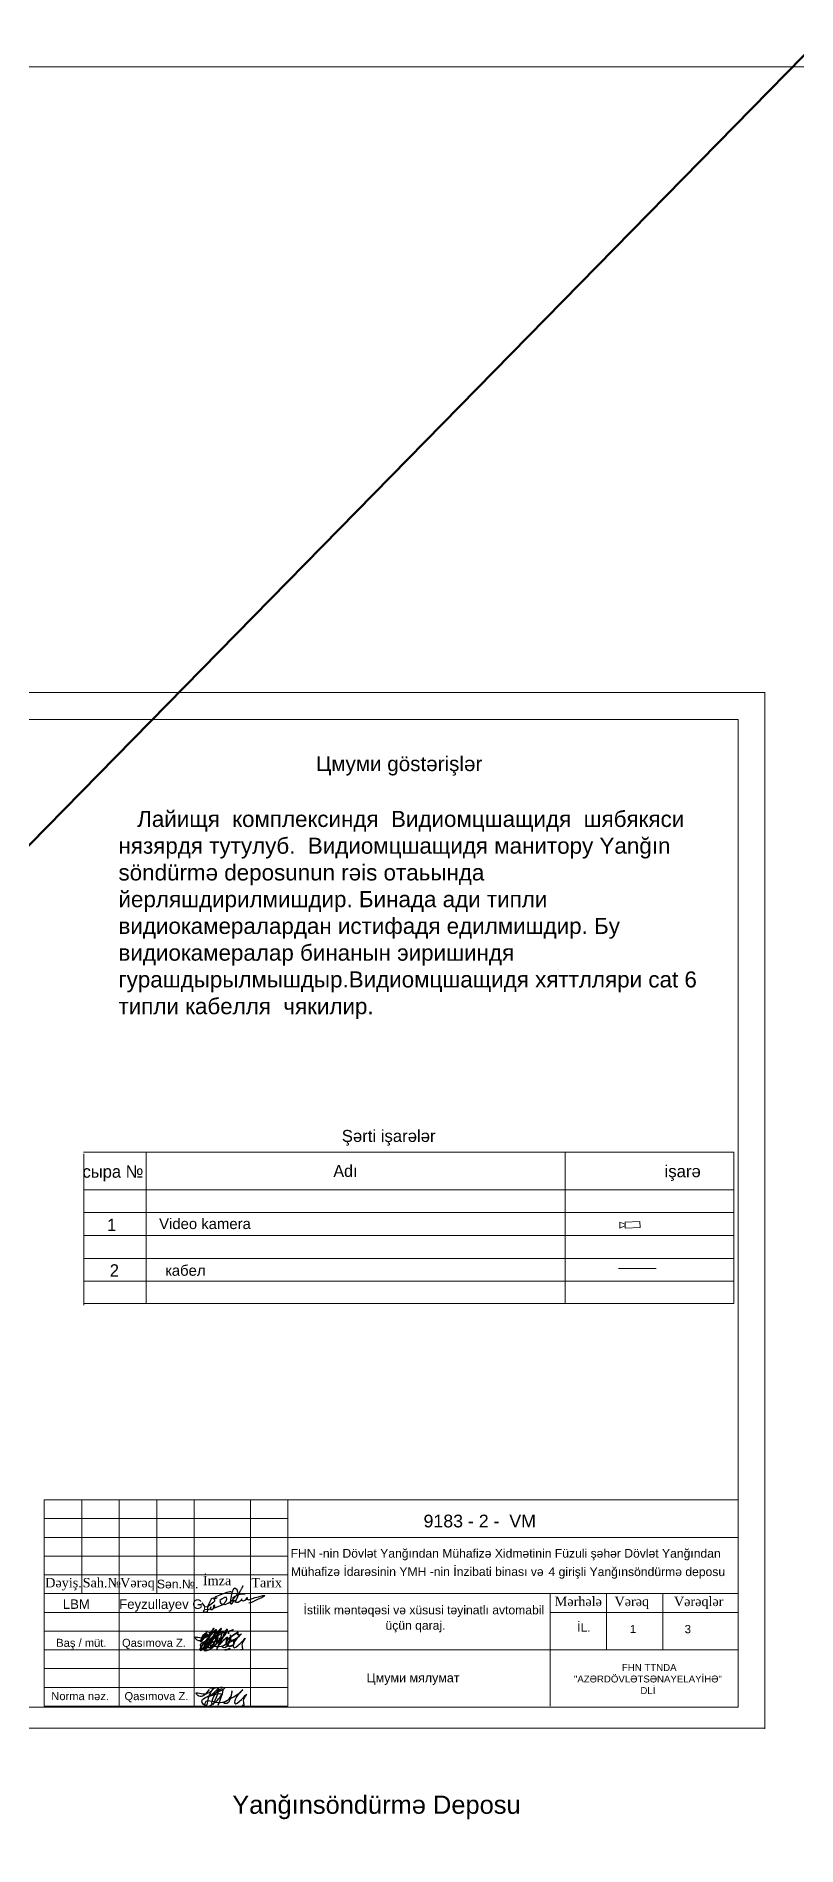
# Model space of a CAD drawing. Header units: millimetres. Extents: x 120281 to 1416367021, y -641565767 to 918373.
# Drawn here: x 763601 to 785265, y 131116 to 182598 of the extents above; entities that cross this region are included whole.
import ezdxf

# ---------------------------------------------------------------- set-up
doc = ezdxf.new("R2010")
doc.units = ezdxf.units.MM
for name, color, linetype, lineweight in [('0_Ном._пера__1_Ном._пера__21', 7, 'Continuous', 30), ('0_Ном._пера__21', 7, 'Continuous', 35), ('0_Ном._пера__21_Ном._пера__7', 7, 'Continuous', 60), ('0_Ном._пера__7_Ном._пера__21', 7, 'Continuous', 30), ('E-CCTV', 72, 'Continuous', 30), ('Künc ştampının yazısı', 7, 'Continuous', 13), ('Layer2', 7, 'Continuous', 13), ('Yazı', 7, 'Continuous', 15), ('окна', 150, 'Continuous', 15), ('перегородка_Ном._пера__1', 7, 'Continuous', 15)]:
    doc.layers.add(name, color=color, linetype=linetype, lineweight=lineweight)
for name, color, linetype in [('Kunc shtampi', 7, 'Continuous'), ('Trees', 92, 'Continuous'), ('шлейфы', 85, 'Continuous')]:
    doc.layers.add(name, color=color, linetype=linetype)
doc.styles.add('ARIAL', font='arial.ttf')
doc.styles.add('ARİAL', font='arial.ttf')
doc.styles.add('AZ  LAT', font='timlat.ttf')
doc.styles.get("Standard").update_dxf_attribs({"font": 'arial.ttf'})
doc.styles.add('style100', font='arial.ttf', dxfattribs={"height": 200})
doc.styles.add('Times New  Roman', font='times.ttf')
doc.styles.add('СГЕНЕРИР_СТИЛЬ_3', font='arialbd_0.ttf')

# ---------------------------------------------------------------- blocks, each defined once
blk = doc.blocks.new('imza')
at = {"layer": 'Trees', "color": 7, "lineweight": 35}
for points in [[(119720, 323671), (66422, 219944), (42890, 182637), (19967, 146297), (15300, 146297), (15300, 151548), (15300, 160199), (18817, 172635), (28167, 199489), (43494, 233005), (60112, 260506), (74006, 275754), (81247, 279703), (86499, 279703), (90251, 274776), (101934, 255493), (109353, 251051), (121336, 249109), (137421, 252022), (148648, 258819), (157824, 266372), (205102, 327179), (234949, 372477), (188278, 301645), (182164, 285472), (71039, 58567), (49297, 29796), (22297, 5315), (11999, 1421), (4890, 2720), (2153, 6441), (2153, 12680), (2153, 20998), (5657, 28003), (37175, 81506), (58069, 109161), (93158, 155604), (168836, 244492), (249359, 331849), (257092, 340239), (267608, 348560), (272179, 348560), (274632, 345775), (272513, 338421), (268929, 325976), (203932, 193993), (142303, 85970), (130681, 66803), (114116, 45299), (98340, 31119), (92665, 28851), (87444, 28851), (85288, 32367), (85288, 37925), (85288, 44958), (87785, 51878), (98000, 70822), (130411, 121776), (153236, 150731), (232390, 243285), (351751, 368187), (356609, 368187), (280335, 206621), (181882, 35886)], [(167136, 278349), (194691, 296062), (213990, 303970), (238885, 310721), (256638, 315535), (272291, 315535), (283870, 315535), (288695, 311333), (297931, 303288), (300852, 289924), (297572, 276036), (281361, 255206), (258010, 238040), (218752, 224087), (197993, 207372), (191226, 198858), (222154, 216298), (234032, 222996), (254203, 236686), (270940, 233782), (279104, 227565), (287462, 209110), (290183, 197066), (291281, 179704), (287836, 144642), (284270, 127093), (277886, 112915), (266529, 99357), (254031, 84436), (238452, 74448), (220952, 63228), (199475, 53640), (184462, 48973), (168676, 47383), (150237, 48242), (133752, 50038), (116228, 54219), (101027, 60416), (87626, 70611), (80826, 85804), (80826, 97798), (84626, 110592), (93027, 117788), (105628, 122386), (113861, 125390), (128629, 127783), (143203, 130145), (188423, 137473), (208420, 139584), (232323, 144536), (242885, 146724), (260979, 152750), (281350, 158414), (316662, 175080), (344127, 193380), (371539, 214476), (399090, 240115), (422514, 265598), (436403, 289010), (444708, 307514), (452855, 329232), (455833, 342579), (455833, 353795), (452179, 358621), (448393, 355754), (443175, 347926), (431148, 330820), (423464, 312790), (405582, 278084), (392800, 247509), (381371, 219323), (369936, 198963), (352731, 165608), (342564, 145896), (333386, 122755), (325788, 103596), (321219, 92074), (324285, 92074), (330880, 103244), (341696, 116427), (359107, 132905), (379155, 154789), (397358, 170872), (414305, 185281), (429715, 200550), (445524, 211968), (458145, 219271), (463857, 219271), (463857, 215022), (459473, 201745), (451237, 188202), (444707, 177465), (442469, 169480), (442469, 163240), (447517, 167090), (517041, 225315), (556686, 256394), (599532, 284291), (618334, 296532), (632144, 301800), (636726, 301800), (633761, 294931), (629347, 284702), (625366, 275480), (627697, 269475), (631605, 266781), (640634, 266781), (650741, 263010), (657067, 260650)], [(477209, 278739), (480314, 298392), (480314, 310116), (498253, 322873), (528957, 335286), (545658, 341551), (552098, 343967), (556652, 343967), (560453, 339788)], [(416076, 13564), (441715, 13213), (458574, 18127), (480976, 24657), (502998, 31077), (509500, 40944)], [(500295, 211291), (469701, 179690), (457620, 165559), (446670, 148138), (439881, 137337), (439881, 129823), (442153, 119815), (447100, 108759), (453312, 100716), (460795, 93379), (470068, 84285), (481124, 79974), (493395, 75189), (506395, 73483), (520532, 74529), (530621, 75973), (540432, 81089), (553371, 90326), (561192, 100700), (567337, 108853), (567337, 120783), (567337, 134994), (570340, 155600), (574321, 172086), (574321, 178197), (570767, 179902), (567354, 179902), (555552, 175781), (528326, 166273), (516876, 164269), (512184, 166685), (510620, 173223), (510620, 181607), (510620, 198280), (510620, 206239), (505354, 208939), (497818, 204818), (489111, 199738)]]:
    blk.add_lwpolyline(points, dxfattribs=at)

msp = doc.modelspace()

# ---------------------------------------------------------------- linework, layer by layer
at = {"color": 244, "lineweight": 53, "true_color": 0x991b1e}
msp.add_line((821019.80571, 218271.74155), (626300.78552, 19949.20754), dxfattribs=at)
at = {"lineweight": 0}
for p, q in [((742452.60589, 163927.06566), (784350.13443, 163927.06566)), ((784349.80679, 134444.6183), (784349.80679, 163933.8507)), ((783596.8004, 163155.5836), (744213.47599, 163155.5836)), ((783596.8004, 135064.08183), (783596.8004, 163155.5836)), ((780190.06796, 147537.10143), (781261.56518, 147537.10143)), ((770771.30613, 137756.43712), (763833.42645, 137756.43712)), ((770771.30613, 137756.43712), (763833.42645, 137756.43712)), ((783579.69938, 137756.43712), (778242.86886, 137756.43712)), ((783579.69938, 137756.43712), (778242.86886, 137756.43712)), ((770771.30613, 137222.75407), (763833.42645, 137222.75407)), ((770771.30613, 137222.75407), (763833.42645, 137222.75407)), ((770771.30613, 136689.07102), (763833.42645, 136689.07102)), ((770771.30613, 136689.07102), (763833.42645, 136689.07102)), ((770771.30613, 135621.70492), (763833.42645, 135621.70492)), ((770771.30613, 135621.70492), (763833.42645, 135621.70492)), ((744196.40635, 135064.08183), (783596.8004, 135064.08183)), ((770771.30613, 135088.02186), (763833.42645, 135088.02186)), ((770771.30613, 135088.02186), (763833.42645, 135088.02186)), ((742479.80679, 134466.93262), (784349.80679, 134466.93262))]:
    msp.add_line(p, q, dxfattribs=at)
at = {"color": 0, "lineweight": 0, "ltscale": 2}
for p, q in [((783472.12316, 150846.7141), (783472.12316, 146545.7531)), ((764961.01831, 150800.53203), (764961.01831, 146499.57103))]:
    msp.add_line(p, q, dxfattribs=at)
at = {"color": 7, "lineweight": 0}
for p, q in [((763833.42645, 140958.53544), (783579.69938, 140958.53544)), ((763833.42645, 140958.53544), (763833.42645, 135088.02186)), ((764900.79255, 140958.53544), (764900.79255, 138290.12018)), ((765968.15866, 140958.53544), (765968.15866, 135088.02186)), ((767035.52476, 140958.53544), (767035.52476, 138290.12018)), ((768102.89087, 140958.53544), (768102.89087, 135088.02186)), ((770771.30613, 140958.53544), (770771.30613, 135088.02186)), ((763833.42645, 140424.85238), (770771.30613, 140424.85238)), ((763833.42645, 139891.16933), (783579.69938, 139891.16933)), ((763833.42645, 139357.48628), (770771.30613, 139357.48628)), ((763833.42645, 138823.80323), (770771.30613, 138823.80323)), ((763833.42645, 138290.12018), (783579.69938, 138290.12018)), ((778242.86886, 138290.12018), (778242.86886, 135088.02186)), ((779843.91801, 138290.12018), (779843.91801, 136689.07102)), ((781444.96717, 138290.12018), (781444.96717, 136689.07102)), ((763833.42645, 137756.43712), (770771.30613, 137756.43712)), ((778242.86886, 137756.43712), (783579.69938, 137756.43712)), ((763833.42645, 137222.75407), (770771.30613, 137222.75407)), ((763833.42645, 136689.07102), (783579.69938, 136689.07102)), ((763833.42645, 136155.38797), (770771.30613, 136155.38797)), ((763833.42645, 135621.70492), (770771.30613, 135621.70492))]:
    msp.add_line(p, q, dxfattribs=at)
at = {"color": 0, "lineweight": 0}
msp.add_line((769703.94002, 140958.53544), (769703.94002, 135088.02186), dxfattribs=at)
at = {"color": 5, "lineweight": 30}
for points, knots in [([(768486.4904, 137149.97245), (768392.41375, 137026.14797), (768270.13765, 136865.20711), (768027.93945, 137125.93072), (768448.35305, 136926.31438), (768729.06534, 137328.42638), (768424.95871, 136978.1379), (768441.27672, 136592.94797), (768167.03195, 136908.11489), (768571.00874, 136936.64153), (768865.76681, 137387.9341), (768568.68166, 136547.7332), (768565.8231, 136971.45715), (769004.9435, 137389.65851), (768829.80679, 136933.00781), (768738.63825, 136695.29533)], [0, 0, 0, 0, 348.0214001117, 452.3407949677, 759.8378975867, 1026.7524958145, 1316.6530764353, 1606.5130586076, 1737.1941943357, 2165.4200594112, 2347.9792681225, 2836.384145114, 2922.4041524324, 3382.2372907332, 3881.5017315813, 3881.5017315813, 3881.5017315813, 3881.5017315813]), ([(768504.93978, 137186.83786), (768730.72079, 137212.05899), (769250.45798, 137270.11684), (768050.43998, 136788.01284), (768978.2081, 137151.68597), (768677.07489, 136769.07477), (768370.31943, 136581.7871), (768372.64134, 136911.34193), (768806.98314, 136686.32138), (769145.07539, 136882.53975), (769134.80739, 137245.19107), (769119.93659, 136733.93501), (768784.65853, 136769.89188), (769235.76804, 136927.58871), (769569.92326, 137261.82437), (769216.44534, 136954.2139), (769207.85009, 136611.96528), (769708.44482, 137205.65814), (769453.92914, 136893.36386), (769460.39836, 136793.96966), (769493.25095, 136686.43049), (769441.54373, 136693.39472), (769427.43223, 136695.29533)], [0, 0, 0, 0, 418.1967529686, 962.6691319488, 1353.5485792462, 1633.1069843692, 1934.6719069101, 2032.9802371851, 2377.3772275501, 2870.1965106601, 2919.3506757192, 3299.4064899341, 3360.9059127088, 3766.8646225041, 4006.9371461708, 4394.1984493808, 4461.7857536138, 4887.2336166943, 5066.4126021001, 5140.1438501998, 5238.4521811935, 5275.3520644655, 5275.3520644655, 5275.3520644655, 5275.3520644655]), ([(768526.4904, 135559.97245), (768432.41375, 135436.14797), (768310.13765, 135275.20711), (768067.93945, 135535.93072), (768488.35305, 135336.31438), (768769.06534, 135738.42638), (768464.95871, 135388.1379), (768481.27672, 135002.94797), (768207.03195, 135318.11489), (768611.00874, 135346.64153), (768905.76681, 135797.9341), (768608.68166, 134957.7332), (768605.8231, 135381.45715), (769044.9435, 135799.65851), (768869.80679, 135343.00781), (768778.63825, 135105.29533)], [0, 0, 0, 0, 348.0214001117, 452.3407949677, 759.8378975867, 1026.7524958145, 1316.6530764353, 1606.5130586076, 1737.1941943357, 2165.4200594112, 2347.9792681225, 2836.384145114, 2922.4041524324, 3382.2372907332, 3881.5017315813, 3881.5017315813, 3881.5017315813, 3881.5017315813]), ([(768544.93978, 135596.83786), (768770.72079, 135622.05899), (769290.45798, 135680.11684), (768090.43998, 135198.01284), (769018.2081, 135561.68597), (768717.07489, 135179.07477), (768410.31943, 134991.7871), (768412.64134, 135321.34193), (768846.98314, 135096.32138), (769185.07539, 135292.53975), (769174.80739, 135655.19107), (769159.93659, 135143.93501), (768824.65853, 135179.89188), (769275.76804, 135337.58871), (769609.92326, 135671.82437), (769256.44534, 135364.2139), (769247.85009, 135021.96528), (769748.44482, 135615.65814), (769493.92914, 135303.36386), (769500.39836, 135203.96966), (769533.25095, 135096.43049), (769481.54373, 135103.39472), (769467.43223, 135105.29533)], [0, 0, 0, 0, 418.1967529686, 962.6691319488, 1353.5485792462, 1633.1069843692, 1934.6719069101, 2032.9802371851, 2377.3772275501, 2870.1965106601, 2919.3506757192, 3299.4064899341, 3360.9059127088, 3766.8646225041, 4006.9371461708, 4394.1984493808, 4461.7857536138, 4887.2336166943, 5066.4126021001, 5140.1438501998, 5238.4521811935, 5275.3520644655, 5275.3520644655, 5275.3520644655, 5275.3520644655])]:
    msp.add_open_spline(points, degree=3, knots=knots, dxfattribs=at)
at = {"layer": '0_Ном._пера__1_Ном._пера__21', "color": 5, "linetype": 'Continuous', "lineweight": 30}
for points, knots in [([(769488.17908, 138513.82841), (769487.84913, 138513.16971), (769487.52022, 138512.50955), (769487.19226, 138511.84796), (769486.53602, 138510.52416), (769485.68866, 138509.16743), (769485.03783, 138507.83334), (769483.73622, 138505.16525), (769482.48672, 138502.47442), (769481.19994, 138499.76867), (769478.62638, 138494.35719), (769476.06776, 138488.87876), (769473.45726, 138483.36501), (769472.42747, 138481.18994), (769471.3638, 138479.00981), (769470.31376, 138476.82608), (769469.04598, 138474.18951), (769467.77902, 138471.55847), (769466.48804, 138468.93639), (769465.19709, 138466.31434), (769463.91389, 138463.699), (769462.60249, 138461.09167), (769459.97969, 138455.87701), (769457.31336, 138450.69134), (769454.6214, 138445.52873), (769449.23747, 138435.20349), (769443.73024, 138424.97308), (769438.17202, 138414.80036), (769431.69558, 138402.94712), (769425.14749, 138391.17218), (769418.63219, 138379.41781), (769413.93422, 138370.9421), (769409.25373, 138362.47753), (769404.629, 138354.00146), (769400.00427, 138345.52538), (769395.43222, 138337.03463), (769390.94591, 138328.51859), (769381.9733, 138311.48651), (769373.34198, 138294.35322), (769365.30112, 138277.0358), (769362.96573, 138272.00613), (769360.68401, 138266.9607), (769358.45432, 138261.89792), (769353.99493, 138251.77234), (769349.75492, 138241.57681), (769345.79005, 138231.29429), (769345.03779, 138229.34338), (769344.33262, 138227.38929), (769343.59409, 138225.42212), (769342.85555, 138223.45496), (769342.05155, 138221.48102), (769341.32139, 138219.498), (769339.86104, 138215.53188), (769338.44005, 138211.53048), (769336.98374, 138207.51294), (769335.60797, 138203.71755), (769334.22548, 138199.90349), (769332.81862, 138196.07627), (769331.67609, 138192.96811), (769330.49018, 138189.85255), (769329.30627, 138186.73179), (769328.18162, 138183.76724), (769327.09694, 138180.79757), (769325.91833, 138177.82836), (769325.33543, 138176.35989), (769324.4931, 138174.89285), (769323.8965, 138173.43003)], [0, 0, 0, 0, 1, 1, 1, 2, 2, 2, 3, 3, 3, 4, 4, 4, 5, 5, 5, 6, 6, 6, 7, 7, 7, 8, 8, 8, 9, 9, 9, 10, 10, 10, 11, 11, 11, 12, 12, 12, 13, 13, 13, 14, 14, 14, 15, 15, 15, 16, 16, 16, 17, 17, 17, 18, 18, 18, 19, 19, 19, 20, 20, 20, 21, 21, 21, 22, 22, 22, 22]), ([(769280.859, 138075.90677), (769280.15843, 138074.18267), (769279.46332, 138072.45025), (769278.77165, 138070.71034), (769277.38819, 138067.23024), (769275.75514, 138063.72953), (769274.38199, 138060.19691), (769271.63569, 138053.13167), (769268.8837, 138045.97584), (769265.97756, 138038.78522), (769265.33728, 138037.20099), (769264.78931, 138035.61345), (769264.13827, 138034.03543)], [0, 0, 0, 0, 1, 1, 1, 2, 2, 2, 3, 3, 3, 4, 4, 4, 4]), ([(769324.39805, 138173.41647), (769323.80247, 138171.95361), (769323.20107, 138170.49509), (769322.59448, 138169.04065), (769321.38114, 138166.13142), (769319.88054, 138163.25419), (769318.62941, 138160.3762), (769316.12711, 138154.62015), (769313.54203, 138148.91928), (769310.95078, 138143.26325), (769307.77869, 138136.33941), (769304.57064, 138129.4803), (769301.3886, 138122.65303), (769298.20657, 138115.82575), (769295.04822, 138109.03083), (769291.97465, 138102.24325), (769290.22185, 138098.37241), (769288.51319, 138094.50315), (769286.82498, 138090.63266), (769285.43551, 138087.44709), (769284.13581, 138084.25962), (769282.80304, 138081.06871), (769282.08671, 138079.35368), (769280.96802, 138077.64992), (769280.26615, 138075.92586)], [0, 0, 0, 0, 1, 1, 1, 2, 2, 2, 3, 3, 3, 4, 4, 4, 5, 5, 5, 6, 6, 6, 7, 7, 7, 8, 8, 8, 8])]:
    msp.add_open_spline(points, degree=3, knots=knots, dxfattribs=at)
at = {"layer": '0_Ном._пера__21', "color": 5, "linetype": 'Continuous', "lineweight": 30, "flags": 128}
msp.add_lwpolyline([(768319.80716, 138029.03513), (768400.47631, 137927.47798), (768468.24154, 137911.84994), (768665.88212, 138060.73284, 1.2496403785), (768590.31147, 138131.56462, 0.0792582279), (768482.14205, 137904.03593), (768482.14205, 137806.79477), (768471.71662, 137770.32935), (768390.91968, 137756.43774), (768370.93771, 137797.2443), (768403.08269, 137838.91909), (768532.53151, 137850.206), (768561.88697, 137857.74266), (768589.83531, 137901.34124), (768579.75364, 137907.80397), (768560.4043, 137877.61958), (768576.20193, 137838.66825), (768600.40109, 137838.66825), (768681.95912, 137897.25121), (768692.31544, 137938.64987), (768677.05348, 137959.89389), (768648.96507, 137939.71483), (768642.71405, 137903.78784), (768659.234, 137880.9278), (768706.48726, 137892.35782), (768930.73248, 137981.03565), (769003.95443, 138063.79288), (769029.23343, 138135.22543), (769023.82135, 138178.09452), (768966.71174, 138178.09452), (768899.34301, 138146.3115), (768833.25798, 138091.64557), (768847.47713, 138028.24683), (768897.79135, 137994.3613), (768958.93074, 137978.72493), (769007.9086, 137992.70957), (769091.07642, 138029.59203), (769192.53067, 138111.752), (769314.10082, 138242.8583), (769346.46121, 138330.26251), (769327.21987, 138398.4378), (769259.00066, 138446.51013), (769220.51798, 138425.53315), (769171.54012, 138317.1519), (769140.92894, 138115.24818), (769127.82952, 138028.84761), (769146.17658, 137995.50438), (769173.28933, 137995.50438), (769210.02271, 138053.19116), (769242.11281, 138103.58604), (769269.49594, 138069.79798), (769303.60554, 138047.07289), (769349.95963, 138047.07289), (769415.26451, 138080.54812), (769462.37587, 138114.49027), (769455.80221, 138137.48334), (769442.10707, 138118.86992), (769465.6627, 138090.40233), (769506.74823, 138083.83286), (769542.90346, 138105.73102), (769620.69204, 138151.71716), (769620.69204, 138171.97295), (769600.97096, 138171.97295), (769569.1982, 138139.12571), (769654.65609, 138115.58518), (769765.72854, 138155.26549), (769840.92636, 138179.28118), (769936.56357, 138202.90044), (770054.84032, 138232.11093), (770115.19626, 138232.11093), (770081.66824, 138208.94255), (770032.57049, 138175.01525), (769926.12038, 138128.74697), (769731.01578, 138041.27772), (769656.30104, 138021.07383)], format="xyb", dxfattribs=at)
at = {"layer": '0_Ном._пера__7_Ном._пера__21', "color": 5, "linetype": 'Continuous', "lineweight": 30, "flags": 128}
for points in [[(768755.76446, 138176.96553), (768739.81973, 138162.8393), (768717.61022, 138151.53937), (768699.84215, 138151.53937), (768687.72263, 138160.24851), (768683.6037, 138173.54748), (768687.24693, 138183.99675), (768696.4362, 138192.54639), (768719.65471, 138205.8528), (768747.20711, 138221.64295), (768845.71172, 138260.17155), (768912.29617, 138286.21506), (768963.70825, 138304.05805), (769009.28347, 138319.8753), (769041.47264, 138331.96653), (769076.01936, 138341.42903), (769112.47466, 138349.50337), (769133.00942, 138350.28544), (769152.16818, 138351.01511)], [(769229.69256, 138161.45326), (769219.90664, 138158.66097), (769215.34384, 138157.35903), (769208.20294, 138157.35903), (769204.81081, 138158.10911), (769201.76077, 138159.53928), (769201.76077, 138162.66225), (769205.45814, 138168.21173), (769214.08301, 138176.82358), (769231.59653, 138193.94838), (769246.82367, 138205.58644), (769264.67813, 138218.11184), (769283.6464, 138228.35376), (769312.60677, 138243.68899), (769336.44957, 138253.18021), (769363.86073, 138262.80168), (769386.19003, 138268.8036), (769413.49637, 138276.6876), (769437.16064, 138280.76704), (769448.25849, 138282.12596), (769469.06853, 138284.71303), (769488.68413, 138286.27611), (769498.0623, 138286.84127), (769510.88213, 138287.09061), (769528.36109, 138287.09061), (769557.68889, 138287.45906)]]:
    msp.add_lwpolyline(points, dxfattribs=at)
at = {"layer": 'E-CCTV', "color": 0, "lineweight": 0}
for p, q in [((780227.71899, 148683.3874), (780221.72885, 148853.94195)), ((780221.72885, 148853.94195), (780368.86354, 148797.28712)), ((780793.08129, 148874.00874), (780366.69491, 148859.03338)), ((780371.87132, 148858.06508), (780377.86147, 148687.51053)), ((780798.77361, 148705.54583), (780792.8597, 148874.30556)), ((780227.71899, 148683.3874), (780370.51643, 148750.22509)), ((780372.68506, 148688.47883), (780799.07144, 148703.45419))]:
    msp.add_line(p, q, dxfattribs=at)
at = {"layer": 'Layer2', "color": 2}
msp.add_lwpolyline([(731711.68927, 181726.38343), (798449.23806, 181726.38343), (798449.23806, 56282.72567), (731711.68927, 56282.72567)], close=True, dxfattribs=at)
at = {"layer": 'окна', "color": 0, "lineweight": 0, "ltscale": 2}
for p, q in [((764950.91283, 150846.7141), (783472.12316, 150846.7141)), ((766734.07962, 150846.7141), (766734.07962, 149780.54447)), ((778669.14565, 150846.7141), (778669.14565, 149780.54447)), ((766734.07962, 149902.81703), (766734.07962, 146545.7531)), ((778669.14565, 149902.81703), (778669.14565, 146545.7531)), ((764950.91283, 149780.54447), (783472.12316, 149780.54447)), ((764950.91283, 149129.79925), (783472.12316, 149129.79925)), ((764950.91283, 148479.05402), (783472.12316, 148479.05402)), ((764950.91283, 147828.30879), (783472.12316, 147828.30879)), ((764950.91283, 147177.56356), (783472.12316, 147177.56356)), ((764950.91283, 146545.7531), (783472.12316, 146545.7531))]:
    msp.add_line(p, q, dxfattribs=at)

# ---------------------------------------------------------------- block references
at = {"lineweight": 0, "xscale": 0.0016968580993884, "yscale": 0.0016968580993884, "zscale": 0.0016968580993884}
msp.add_blockref('imza', (768266.75032, 136672.24917), dxfattribs=at)

# ---------------------------------------------------------------- texts
at = {"color": 7, "lineweight": 0, "attachment_point": 5}
for s, insert, char_height, width, style in [('\\A1;{\\fArial Az Lat|b0|i0|c204|p34;Цмуми \\fArial Az Lat|b0|i0|c238|p34;göst\\fArial|b0|i0|c238|p34;ə\\fArial Az Lat|b0|i0|c238|p34;rişl\\fArial|b0|i0|c238|p34;ə\\fArial Az Lat|b0|i0|c238|p34;r}', (773941.08056, 161835.44329), 420.26201899, 19238.0613899, 'ARİAL'), ('{\\fArial|b0|i0|c238|p34;Şərti işarələr}', (773640.69958, 151258.5346), 340.7235256, 11791.1284932, 'ARİAL'), ('{\\fAz Tms 97 Lat|b0|i0|c204|p18;сыра №}', (765789.22669, 150245.16138), 352.0661166, 14082.6446643, 'AZ  LAT'), ('{\\fArial|b0|i0|c238|p34; işarə}', (781947.71713, 150254.74582), 340.7235256, 11791.1284932, 'ARİAL'), ('{\\fAz Tms 97 Lat|b0|i0|c204|p18;1}', (765751.46508, 148778.06006), 352.0661166, 14082.6446643, 'AZ  LAT'), ('{\\fAz Tms 97 Lat|b0|i0|c204|p18;2}', (765829.14481, 147484.21833), 352.0661166, 14082.6446643, 'AZ  LAT')]:
    msp.add_mtext(s, dxfattribs=dict(at, insert=insert, char_height=char_height, width=width, style=style))
at = {"color": 7, "lineweight": 0, "char_height": 266.8415261, "attachment_point": 1, "style": 'Times New  Roman'}
for s, insert in [('{\\fTimes New Roman|b0|i0|c238|p18;Dəyiş.}', (763859.13647, 138735.88134)), ('{\\fTimes New Roman|b0|i0|c238|p18;Sah.}№', (764926.50257, 138735.88134)), ('{\\fTimes New Roman|b0|i0|c238|p18;Vərəq}', (765993.86867, 138735.88134)), ('{\\fTimes New Roman|b0|i0|c238|p18;İmza}', (768351.51816, 138795.79463)), ('{\\fTimes New Roman|b0|i0|c238|p18;Tarix}', (769729.65004, 138735.88134)), ('{\\fTimes New Roman|b0|i0|c238|p18;Mərhələ}', (778370.71313, 138202.19828)), ('{\\fTimes New Roman|b0|i0|c238|p18;Vərəq}', (780072.88456, 138202.19828)), ('{\\fTimes New Roman|b0|i0|c238|p18;Vərəqlər}', (781765.11247, 138202.19828))]:
    msp.add_mtext_dynamic_manual_height_columns(s, width=966.0396855, gutter_width=3519.63915, heights=[0], dxfattribs=dict(at, insert=insert))
at = {"layer": '0_Ном._пера__21_Ном._пера__7'}
for s, height, style, p in [('FHN -nin Dövlət Yan', 247.2425835, 'ARIAL', (770847.7146, 139313.17995)), ('ğı', 247.242584, 'ARIAL', (774014.98317, 139313.17995)), ('ndan Mühafizə Xidmətinin Füzuli ', 247.2425835, 'ARIAL', (774303.03933, 139313.17995)), ('əhər Dövlət Yan', 247.2425835, 'ARIAL', (779563.4373, 139313.17995)), ('ğı', 247.242584, 'ARIAL', (782040.24807, 139313.17995)), ('ndan', 247.242584, 'ARIAL', (782328.30423, 139313.17995)), (' Mühafizə ', 247.242584, 'ARIAL', (770758.7094, 138792.99411)), ('İ', 247.24258, 'ARIAL', (772352.12545, 138792.99411)), ('darəsinin YMH -nin ', 247.2425835, 'ARIAL', (772448.08795, 138792.99411)), ('İ', 247.24258, 'ARIAL', (775481.11021, 138792.99411)), ('nzibati binas', 247.2425835, 'ARIAL', (775577.07271, 138792.99411)), ('4 giri', 247.242584, 'ARIAL', (778191.85968, 138789.08945)), ('li Yan', 247.242584, 'ARIAL', (779113.2009, 138789.08945)), ('ş', 247.24258, 'ARIAL', (779390.73852, 139313.17995)), ('ğı', 247.242584, 'ARIAL', (779977.20073, 138789.08945)), ('nsöndürmə deposu', 247.2425835, 'ARIAL', (780265.2569, 138789.08945)), ('ı ', 247.242584, 'ARIAL', (777497.16603, 138792.99411)), ('və', 247.242584, 'ARIAL', (777689.09104, 138792.99411)), ('ş', 247.24258, 'ARIAL', (778940.50212, 138789.08945)), ('İstilik məntəqəsi və xüsusi təyinatlı avtomabil ', 247.2425835, 'ARIAL', (771216.94335, 137701.7523)), ('             üçün qaraj.', 247.2425835, 'ARIAL', (772302.593, 137263.41532)), ('Yan', 518.4, 'ARİAL', (769186.52096, 132027.03786)), ('ğı', 518.4, 'ARİAL', (770475.09504, 132027.03786)), ('nsöndürmə Deposu', 518.4, 'ARİAL', (771079.06993, 132027.03786))]:
    msp.add_text(s, height=height, dxfattribs=dict(at, style=style)).set_placement(p)
at = {"layer": 'E-CCTV', "color": 0, "lineweight": 0, "style": 'style100', "text_generation_flag": 4}
for rotation, p in [(2.011490748, (780366.6709, 148797.66053)), (332.01149069, (780367.16029, 148798.71241)), (32.011490723, (780366.77301, 148796.50489)), (302.011490709, (780368.11005, 148799.37866)), (62.01149071, (780367.43926, 148795.55513)), (92.011490701, (780368.19378, 148797.45436)), (272.011490701, (780369.56305, 148797.09214)), (242.01149071, (780370.31757, 148798.99138)), (122.011490709, (780369.64678, 148795.16784)), (212.011490723, (780370.98382, 148798.04161)), (152.01149069, (780370.59654, 148795.8341)), (182.011490748, (780371.08593, 148796.88597)), (2.011490748, (780791.34701, 148882.5889)), (332.01149069, (780791.83641, 148883.64077)), (32.011490723, (780791.44912, 148881.43325)), (302.011490709, (780792.78617, 148884.30702)), (62.01149071, (780792.11538, 148880.48349)), (92.011490701, (780792.86989, 148882.38272)), (272.011490701, (780794.23917, 148882.0205)), (242.01149071, (780794.99369, 148883.91974)), (122.011490709, (780794.32289, 148880.0962)), (212.011490723, (780795.65994, 148882.96997)), (152.01149069, (780795.27266, 148880.76246)), (182.011490748, (780795.76205, 148881.81433)), (2.011490748, (780801.07517, 148917.14837)), (332.01149069, (780801.56456, 148918.20024)), (32.011490723, (780801.17728, 148915.99273)), (302.011490709, (780802.51433, 148918.8665)), (62.01149071, (780801.84353, 148915.04296)), (92.011490701, (780802.59805, 148916.94219)), (272.011490701, (780803.96733, 148916.57998)), (242.01149071, (780804.72184, 148918.47921)), (122.011490709, (780804.05105, 148914.65568)), (212.011490723, (780805.3881, 148917.52945)), (152.01149069, (780805.00081, 148915.32193)), (182.011490748, (780805.49021, 148916.3738)), (2.011490748, (780368.32379, 148750.59851)), (332.01149069, (780368.81318, 148751.65038)), (32.011490723, (780368.4259, 148749.44287)), (302.011490709, (780369.76295, 148752.31664)), (62.01149071, (780369.09215, 148748.4931)), (92.011490701, (780369.84667, 148750.39233)), (272.011490701, (780371.21594, 148750.03012)), (242.01149071, (780371.97046, 148751.92935)), (122.011490709, (780371.29967, 148748.10582)), (212.011490723, (780372.63671, 148750.97959)), (152.01149069, (780372.24943, 148748.77207)), (182.011490748, (780372.73882, 148749.82394))]:
    msp.add_text('2K', height=1.137731, rotation=rotation, dxfattribs=at).set_placement(p)
at = {"layer": 'Kunc shtampi', "color": 7, "lineweight": 0, "insert": (779201.38462, 137326.68398), "char_height": 243.594003, "width": 535.9649017, "attachment_point": 5, "style": 'ARİAL'}
msp.add_mtext('İL.', dxfattribs=at)
at = {"layer": 'Kunc shtampi', "lineweight": 0, "insert": (780600.58399, 137399.12018), "char_height": 229.84118, "width": 1705.1342425, "attachment_point": 2, "style": 'ARİAL'}
msp.add_mtext('1', dxfattribs=at)
at = {"layer": 'Künc ştampının yazısı', "lineweight": 0, "attachment_point": 5, "style": 'ARİAL'}
for s, insert, char_height in [('Sən.№.', (767630.73732, 138561.08717), 248.830085), ('{\\fArial|b0|i0|c238|p34; FHN TTNDA\\P"AZ}Ə{\\fArial|b0|i0|c238|p34;RDÖVL}Ə{\\fArial|b0|i0|c238|p34;T}SƏ{\\fArial|b0|i0|c238|p34;NAYELAYİH}Ə{\\fArial|b0|i0|c238|p34;" }\\P{\\fArial|b0|i0|c238|p34;DLİ}', (781023.55314, 135861.14301), 196.7226972)]:
    msp.add_mtext(s, dxfattribs=dict(at, insert=insert, char_height=char_height))
at = {"layer": 'Yazı', "color": 0, "lineweight": 25, "style": 'ARIAL'}
msp.add_text('LBM        Feyzullayev G.', height=268.6553814, dxfattribs=at).set_placement((764359.80679, 137856.80642))
at = {"layer": 'Yazı', "color": 0, "lineweight": 0, "style": 'ARIAL'}
for s, p in [('Baş / müt.     Qasımova Z.', (764172.31303, 136776.79286)), ('Norma nəz.     Qasımova Z.', (764031.31757, 135259.93241))]:
    msp.add_text(s, height=227.6731016, dxfattribs=at).set_placement(p)
at = {"layer": 'Yazı', "color": 0, "lineweight": 25, "insert": (781797.10441, 137160.73166), "char_height": 233.970279, "width": 4003.8440605, "attachment_point": 7}
msp.add_mtext('\\pxt1,8.9999;{\\fArial|b0|i0|c238|p34;   3}', dxfattribs=at)
at = {"layer": 'Yazı', "lineweight": 0, "insert": (774334.03231, 135856.47685), "char_height": 254.1475919, "attachment_point": 5, "style": 'ARİAL'}
msp.add_mtext_dynamic_manual_height_columns('{\\fArial Az Lat|b0|i0|c204|p34;Цмуми мялумат}', width=20566.2959116, gutter_width=1, heights=[0], dxfattribs=at)
at = {"layer": 'окна', "color": 0, "lineweight": 0, "ltscale": 2, "insert": (765945.99626, 163600.35097), "char_height": 456.39789642, "width": 16945.8929486, "attachment_point": 1, "style": 'ARİAL'}
msp.add_mtext('^I^I^I^I\\P\\P  \\P^I^I   {\\L\\P}   {\\fArial Az Lat|b0|i0|c204|p34;Лайищя  комплексиндя  Видиомцшащидя  шябякяси нязярдя тутулуб\\fArial Az Lat|b0|i0|c0|p34;.  \\fArial Az Lat|b0|i0|c204|p34;Видиомцшащидя манитору \\fArial Az Lat|b0|i0|c238|p34;Yanğın söndürm\\fArial|b0|i0|c238|p34;ə deposunun rəis \\fArial Az Lat|b0|i0|c204|p34;отаьында йерляшдирилмишдир\\fArial Az Lat|b0|i0|c0|p34;. \\fArial Az Lat|b0|i0|c204|p34;Бинада ади типли видиокамералардан истифадя едилмишдир\\fArial Az Lat|b0|i0|c0|p34;. \\fArial Az Lat|b0|i0|c204|p34;Бу видиокамералар бинанын эиришиндя  гурашдырылмышдыр\\fArial Az Lat|b0|i0|c0|p34;.\\fArial Az Lat|b0|i0|c204|p34;Видиомцшащидя хяттлляри \\fArial Az Lat|b0|i0|c238|p34;cat 6  \\fArial Az Lat|b0|i0|c204|p34;типли кабелля  чякилир\\fArial Az Lat|b0|i0|c0|p34;.\\P }', dxfattribs=at)
at = {"layer": 'перегородка_Ном._пера__1', "linetype": 'Continuous', "lineweight": 0, "insert": (772411.86453, 150139.83359), "char_height": 340.7235256, "attachment_point": 8, "style": 'СГЕНЕРИР_СТИЛЬ_3'}
msp.add_mtext('{\\fAzL Arial|b0|i0|c204|p34;Ad\\fArial|b0|i0|c238|p38;ı}', dxfattribs=at)
at = {"layer": 'перегородка_Ном._пера__1', "linetype": 'Continuous', "lineweight": 15, "insert": (774634.49555, 140536.66218), "char_height": 361.6823386, "attachment_point": 1, "style": 'ARİAL'}
msp.add_mtext('{\\fArial|b0|i0|c238|p34;9183} -{\\fArial|b0|i0|c238|p34; 2 -}  {\\fArial|b0|i0|c238|p34;VM}', dxfattribs=at)
at = {"layer": 'шлейфы', "color": 0, "linetype": 'Continuous', "lineweight": 0, "char_height": 303.1852718, "width": 6583.2911797, "attachment_point": 1, "style": 'ARİAL'}
for s, insert in [('{\\fArial|b0|i0|c238|p34;Vid}ео kamera', (767102.98457, 148964.88524)), ('{\\fArial (Azeri Lat)|b0|i0|c204|p34;кабел}', (767279.27979, 147636.41711))]:
    msp.add_mtext(s, dxfattribs=dict(at, insert=insert))

doc.saveas('drawing.dxf')
